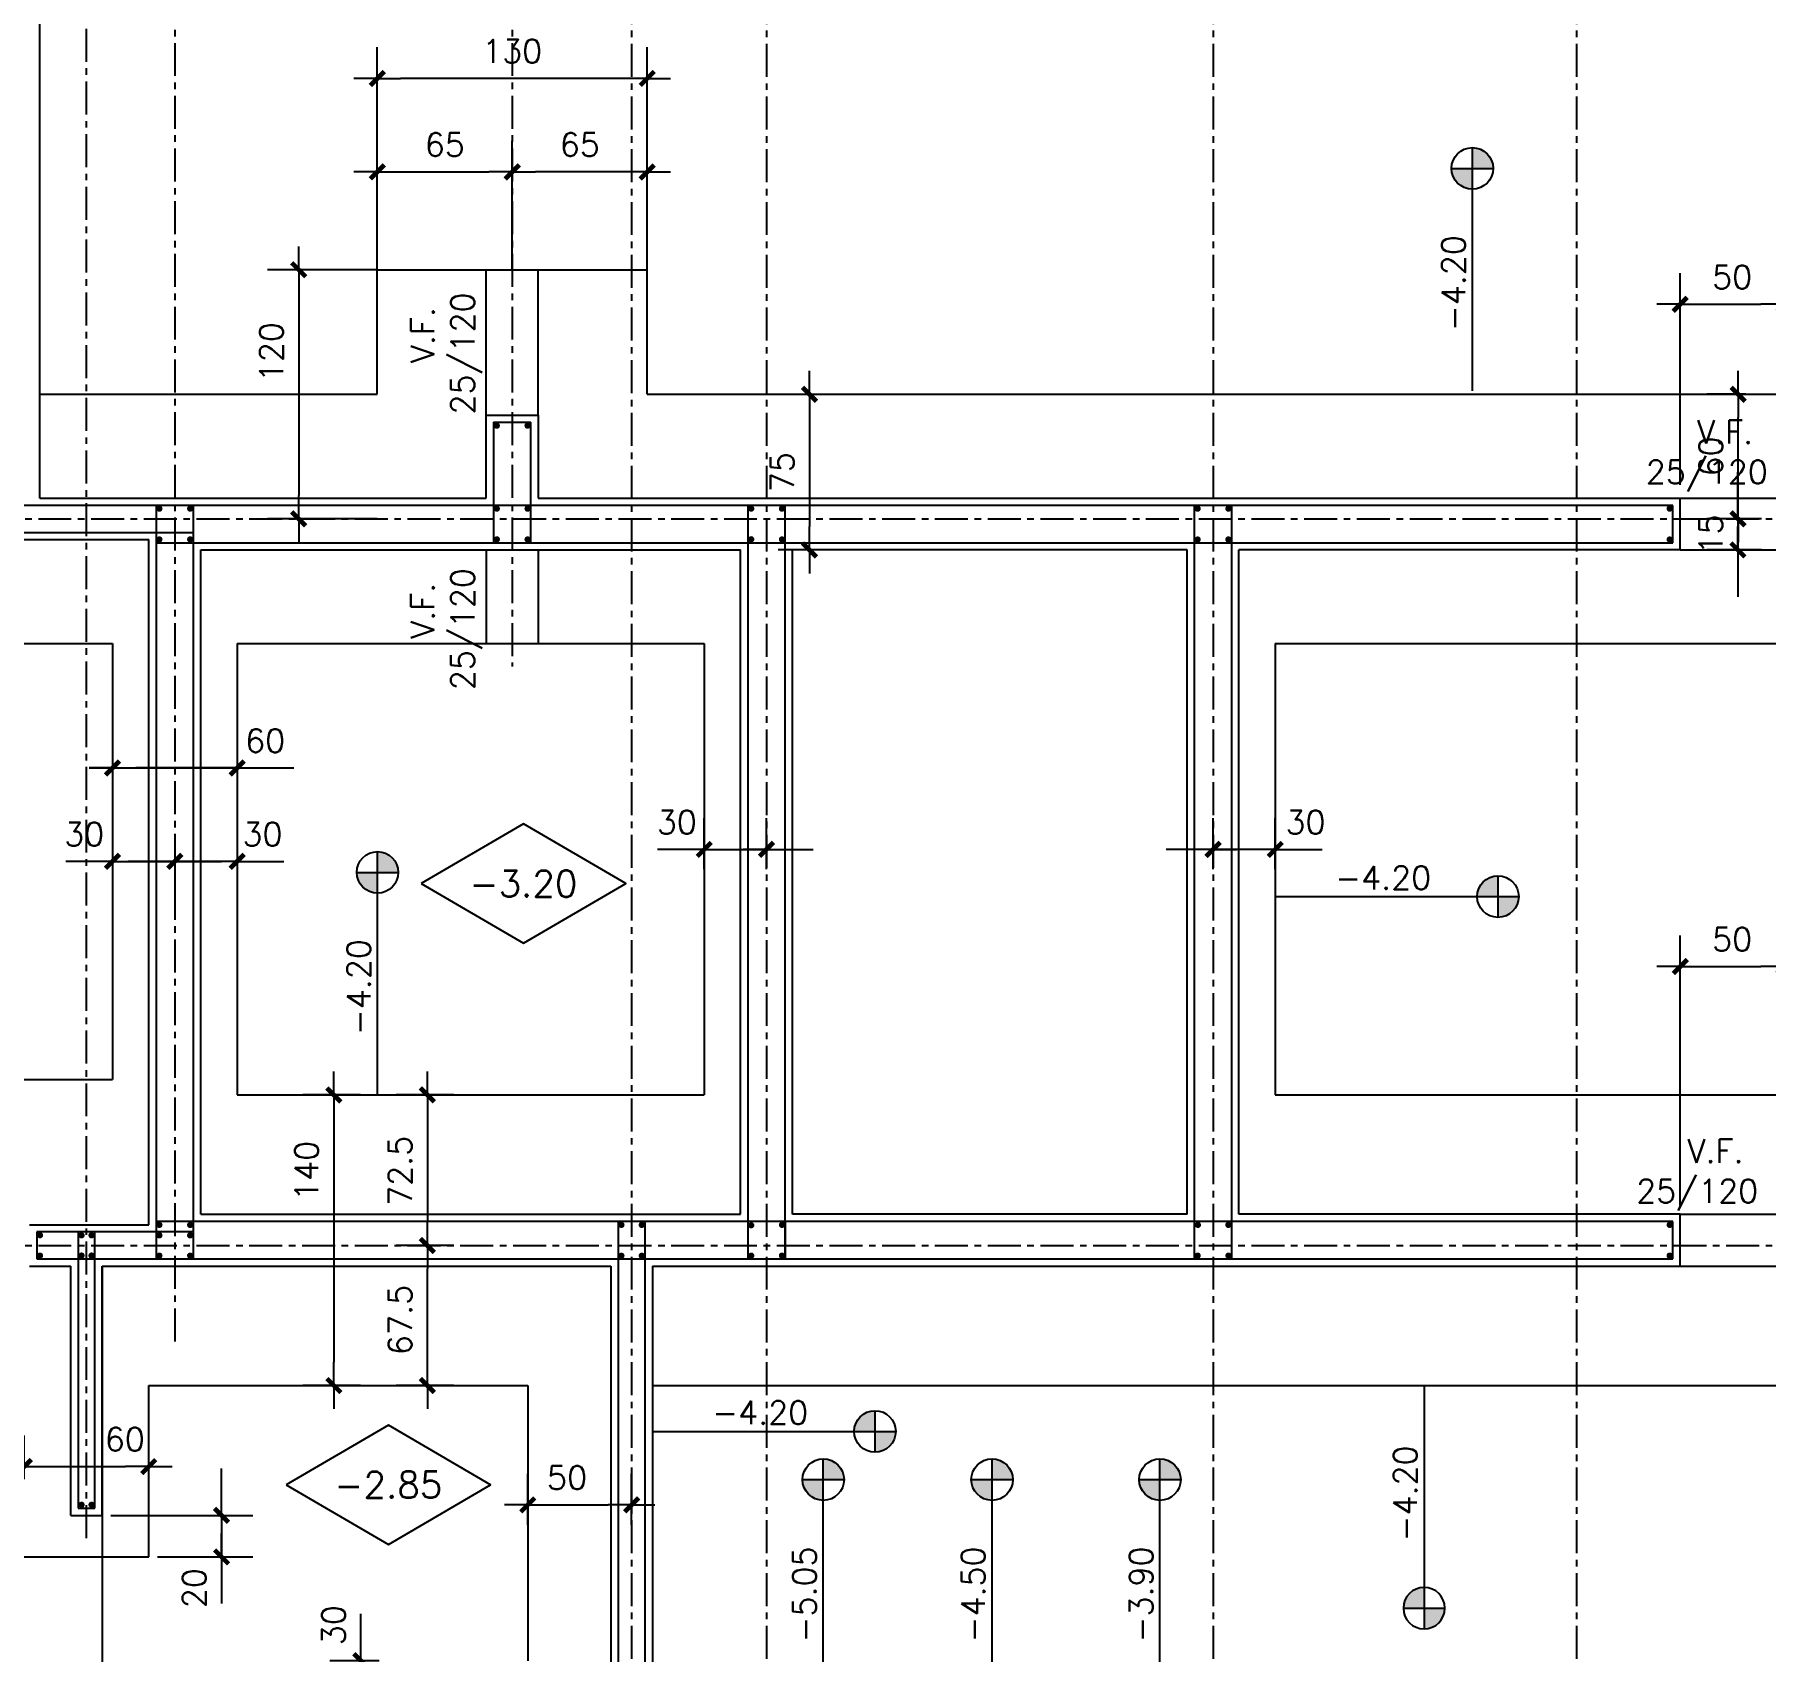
# Model space of a CAD drawing. Header units: millimetres. Extents: x -656655 to -651355, y 91699 to 96737.
# Drawn here: x -654682 to -653849, y 95182 to 95961 of the extents above; entities that cross this region are included whole.
import ezdxf
from ezdxf.enums import TextEntityAlignment as Align

# ---------------------------------------------------------------- set-up
doc = ezdxf.new("R2010")
doc.units = ezdxf.units.MM
doc.header["$LTSCALE"] = 0.5
doc.linetypes.add('CENTER', pattern=[50.8, 31.75, -6.35, 6.35, -6.35])
for name, color, linetype in [('CONTORNO', 3, 'Continuous'), ('COTAS', 2, 'Continuous'), ('EJES', 1, 'CENTER'), ('FUNDACIONES', 6, 'Continuous'), ('MALLA', 1, 'Continuous'), ('MUROS', 5, 'Continuous'), ('NIVELES', 3, 'Continuous'), ('TEXTOS1', 9, 'Continuous'), ('VIGAS', 3, 'Continuous')]:
    doc.layers.add(name, color=color, linetype=linetype)
doc.styles.add('ROMANS', font='romans')
doc.dimstyles.new('ING-50', dxfattribs={"dimscale": 5, "dimtxt": 2.25, "dimasz": 2.25, "dimexe": 3, "dimexo": 0, "dimgap": 1.5, "dimtad": 1, "dimdec": 1, "dimzin": 12, "dimdsep": 46, "dimtxsty": 'ROMANS', "dimblk1": 'TICK1', "dimblk2": 'TICK1', "dimsah": 1, "dimcen": 0.09, "dimclrd": 2, "dimclre": 1, "dimclrt": 3, "dimadec": 1, "dimazin": 3, "dimtfac": 1, "dimtdec": 1, "dimtix": 1, "dimtmove": 2, "dimatfit": 3, "dimfxl": 3, "dimtolj": 1, "dimtzin": 12, "dimarcsym": 0})

# ---------------------------------------------------------------- blocks, each defined once
blk = doc.blocks.new('NIVEL')
at = {"layer": 'NIVELES', "color": 3, "linetype": 'Continuous'}
blk.add_lwpolyline([(-48.79, 12.3), (0.47, -16.43), (49.72, 12.3), (0.47, 41.04)], close=True, dxfattribs=at)
at = {"layer": 'NIVELES', "color": 3, "linetype": 'Continuous', "style": 'ROMANS'}
blk.add_attdef('%%P00.00', text='', height=12.66, dxfattribs=at).set_placement((0.44, 5.97), align=Align.CENTER)
blk = doc.blocks.new('TICK1')
at = {"color": 2}
for points in [[(0, 0), (-1, 0)], [(0, 0), (1, 0)]]:
    blk.add_lwpolyline(points, dxfattribs=at)
at = {"color": 2, "const_width": 0.2}
blk.add_lwpolyline([(-0.3, -0.3), (0.3, 0.3)], dxfattribs=at)
blk = doc.blocks.new('*D230')
at = {"layer": 'COTAS', "color": 1, "lineweight": -2, "ltscale": 0.5}
for p, q in [((-653858.08, 95787.45), (-653876.86, 95787.45)), ((-653858.08, 95727.45), (-653876.86, 95727.45))]:
    blk.add_line(p, q, dxfattribs=at)
at = {"layer": 'COTAS', "color": 2, "lineweight": -2, "ltscale": 0.5}
blk.add_line((-653861.86, 95738.7), (-653861.86, 95776.2), dxfattribs=at)
at = {"layer": 'Defpoints', "color": 0, "ltscale": 0.5}
for p in [(-653861.86, 95787.45), (-653858.08, 95787.45), (-653858.08, 95727.45)]:
    blk.add_point(p, dxfattribs=at)
at = {"layer": 'COTAS', "color": 2, "lineweight": -2, "ltscale": 0.5, "xscale": 11.25, "yscale": 11.25, "zscale": 11.25}
for p, rotation in [((-653861.86, 95787.45), 90), ((-653861.86, 95727.45), 270)]:
    blk.add_blockref('TICK1', p, dxfattribs=dict(at, rotation=rotation))
at = {"layer": 'COTAS', "color": 3, "ltscale": 0.5, "insert": (-653874.98, 95757.45), "char_height": 11.25, "attachment_point": 5, "rotation": 90, "style": 'ROMANS'}
blk.add_mtext('\\A1;60', dxfattribs=at)
blk = doc.blocks.new('*D231')
at = {"layer": 'COTAS', "color": 1, "lineweight": -2, "ltscale": 0.5}
for p, q in [((-654309.06, 95787.45), (-654294.06, 95787.45)), ((-654309.06, 95712.45), (-654324.06, 95712.45))]:
    blk.add_line(p, q, dxfattribs=at)
at = {"layer": 'COTAS', "color": 2, "lineweight": -2, "ltscale": 0.5}
blk.add_line((-654309.06, 95776.2), (-654309.06, 95723.7), dxfattribs=at)
at = {"layer": 'Defpoints', "color": 0, "ltscale": 0.5}
for p in [(-654309.06, 95787.45), (-654309.06, 95712.45), (-654309.06, 95712.45)]:
    blk.add_point(p, dxfattribs=at)
at = {"layer": 'COTAS', "color": 2, "lineweight": -2, "ltscale": 0.5, "xscale": 11.25, "yscale": 11.25, "zscale": 11.25}
for p, rotation in [((-654309.06, 95787.45), 90), ((-654309.06, 95712.45), 270)]:
    blk.add_blockref('TICK1', p, dxfattribs=dict(at, rotation=rotation))
at = {"layer": 'COTAS', "color": 3, "ltscale": 0.5, "insert": (-654322.19, 95749.95), "char_height": 11.25, "attachment_point": 5, "rotation": 90, "style": 'ROMANS'}
blk.add_mtext('\\A1;75', dxfattribs=at)
blk = doc.blocks.new('*D232')
at = {"layer": 'COTAS', "color": 2, "lineweight": -2, "ltscale": 0.5}
for p, q in [((-653861.9, 95738.7), (-653861.9, 95749.95)), ((-653861.9, 95727.45), (-653861.9, 95712.45)), ((-653861.9, 95701.2), (-653861.9, 95689.95))]:
    blk.add_line(p, q, dxfattribs=at)
at = {"layer": 'COTAS', "color": 1, "lineweight": -2, "ltscale": 0.5}
for p, q in [((-653850.56, 95727.45), (-653876.9, 95727.45)), ((-653850.56, 95712.45), (-653876.9, 95712.45))]:
    blk.add_line(p, q, dxfattribs=at)
at = {"layer": 'Defpoints', "color": 0, "ltscale": 0.5}
for p in [(-653850.56, 95727.45), (-653861.9, 95712.45), (-653850.56, 95712.45)]:
    blk.add_point(p, dxfattribs=at)
at = {"layer": 'COTAS', "color": 2, "lineweight": -2, "ltscale": 0.5, "xscale": 11.25, "yscale": 11.25, "zscale": 11.25}
for p, rotation in [((-653861.9, 95727.45), 270), ((-653861.9, 95712.45), 90)]:
    blk.add_blockref('TICK1', p, dxfattribs=dict(at, rotation=rotation))
at = {"layer": 'COTAS', "color": 3, "ltscale": 0.5, "insert": (-653875.02, 95719.95), "char_height": 11.25, "attachment_point": 5, "rotation": 90, "style": 'ROMANS'}
blk.add_mtext('\\A1;15', dxfattribs=at)
blk = doc.blocks.new('*D78')
at = {"layer": 'COTAS', "color": 1, "lineweight": -2, "ltscale": 0.5}
for p, q in [((-653889.71, 95743.83), (-653889.71, 95845.78)), ((-653839.71, 95795.69), (-653839.71, 95845.78))]:
    blk.add_line(p, q, dxfattribs=at)
at = {"layer": 'COTAS', "color": 2, "lineweight": -2, "ltscale": 0.5}
blk.add_line((-653878.46, 95830.78), (-653850.96, 95830.78), dxfattribs=at)
at = {"layer": 'Defpoints', "color": 0, "ltscale": 0.5}
for p in [(-653839.71, 95830.78), (-653839.71, 95795.69), (-653889.71, 95743.83)]:
    blk.add_point(p, dxfattribs=at)
at = {"layer": 'COTAS', "color": 2, "lineweight": -2, "ltscale": 0.5, "xscale": 11.25, "yscale": 11.25, "zscale": 11.25, "rotation": 180}
blk.add_blockref('TICK1', (-653889.71, 95830.78), dxfattribs=at)
at = {"layer": 'COTAS', "color": 2, "lineweight": -2, "ltscale": 0.5, "xscale": 11.25, "yscale": 11.25, "zscale": 11.25}
blk.add_blockref('TICK1', (-653839.71, 95830.78), dxfattribs=at)
at = {"layer": 'COTAS', "color": 3, "ltscale": 0.5, "insert": (-653864.71, 95843.91), "char_height": 11.25, "attachment_point": 5, "style": 'ROMANS'}
blk.add_mtext('\\A1;50', dxfattribs=at)
blk = doc.blocks.new('*D79')
at = {"layer": 'COTAS', "color": 1, "lineweight": -2, "ltscale": 0.5}
for p, q in [((-653889.71, 95396.68), (-653889.71, 95526.82)), ((-653839.71, 95454.18), (-653839.71, 95526.82))]:
    blk.add_line(p, q, dxfattribs=at)
at = {"layer": 'COTAS', "color": 2, "lineweight": -2, "ltscale": 0.5}
blk.add_line((-653878.46, 95511.82), (-653850.96, 95511.82), dxfattribs=at)
at = {"layer": 'Defpoints', "color": 0, "ltscale": 0.5}
for p in [(-653839.71, 95511.82), (-653839.71, 95454.18), (-653889.71, 95396.68)]:
    blk.add_point(p, dxfattribs=at)
at = {"layer": 'COTAS', "color": 2, "lineweight": -2, "ltscale": 0.5, "xscale": 11.25, "yscale": 11.25, "zscale": 11.25, "rotation": 180}
blk.add_blockref('TICK1', (-653889.71, 95511.82), dxfattribs=at)
at = {"layer": 'COTAS', "color": 2, "lineweight": -2, "ltscale": 0.5, "xscale": 11.25, "yscale": 11.25, "zscale": 11.25}
blk.add_blockref('TICK1', (-653839.71, 95511.82), dxfattribs=at)
at = {"layer": 'COTAS', "color": 3, "ltscale": 0.5, "insert": (-653864.71, 95524.95), "char_height": 11.25, "attachment_point": 5, "style": 'ROMANS'}
blk.add_mtext('\\A1;50', dxfattribs=at)
blk = doc.blocks.new('*D109')
at = {"layer": 'COTAS', "color": 1, "lineweight": -2, "ltscale": 0.5}
for p, q in [((-654525.34, 95449.95), (-654553.08, 95449.95)), ((-654525.34, 95309.95), (-654553.08, 95309.95))]:
    blk.add_line(p, q, dxfattribs=at)
at = {"layer": 'COTAS', "color": 2, "lineweight": -2, "ltscale": 0.5}
blk.add_line((-654538.08, 95438.7), (-654538.08, 95321.2), dxfattribs=at)
at = {"layer": 'Defpoints', "color": 0, "ltscale": 0.5}
for p in [(-654525.34, 95449.95), (-654538.08, 95309.95), (-654525.34, 95309.95)]:
    blk.add_point(p, dxfattribs=at)
at = {"layer": 'COTAS', "color": 2, "lineweight": -2, "ltscale": 0.5, "xscale": 11.25, "yscale": 11.25, "zscale": 11.25}
for p, rotation in [((-654538.08, 95449.95), 90), ((-654538.08, 95309.95), 270)]:
    blk.add_blockref('TICK1', p, dxfattribs=dict(at, rotation=rotation))
at = {"layer": 'COTAS', "color": 3, "ltscale": 0.5, "insert": (-654551.21, 95413.35), "char_height": 11.25, "attachment_point": 5, "rotation": 90, "style": 'ROMANS'}
blk.add_mtext('\\A1;140', dxfattribs=at)
blk = doc.blocks.new('*D110')
at = {"layer": 'COTAS', "color": 1, "lineweight": -2, "ltscale": 0.5}
for p, q in [((-654480.34, 95449.95), (-654508.08, 95449.95)), ((-654480.34, 95377.45), (-654508.08, 95377.45))]:
    blk.add_line(p, q, dxfattribs=at)
at = {"layer": 'COTAS', "color": 2, "lineweight": -2, "ltscale": 0.5}
blk.add_line((-654493.08, 95438.7), (-654493.08, 95388.7), dxfattribs=at)
at = {"layer": 'Defpoints', "color": 0, "ltscale": 0.5}
for p in [(-654480.34, 95449.95), (-654493.08, 95377.45), (-654480.34, 95377.45)]:
    blk.add_point(p, dxfattribs=at)
at = {"layer": 'COTAS', "color": 2, "lineweight": -2, "ltscale": 0.5, "xscale": 11.25, "yscale": 11.25, "zscale": 11.25}
for p, rotation in [((-654493.08, 95449.95), 90), ((-654493.08, 95377.45), 270)]:
    blk.add_blockref('TICK1', p, dxfattribs=dict(at, rotation=rotation))
at = {"layer": 'COTAS', "color": 3, "ltscale": 0.5, "insert": (-654506.21, 95413.35), "char_height": 11.25, "attachment_point": 5, "rotation": 90, "style": 'ROMANS'}
blk.add_mtext('\\A1;72.5', dxfattribs=at)
blk = doc.blocks.new('*D111')
at = {"layer": 'COTAS', "color": 1, "lineweight": -2, "ltscale": 0.5}
for p, q in [((-654480.34, 95377.45), (-654508.08, 95377.45)), ((-654480.34, 95309.95), (-654508.08, 95309.95))]:
    blk.add_line(p, q, dxfattribs=at)
at = {"layer": 'COTAS', "color": 2, "lineweight": -2, "ltscale": 0.5}
blk.add_line((-654493.08, 95321.2), (-654493.08, 95366.2), dxfattribs=at)
at = {"layer": 'Defpoints', "color": 0, "ltscale": 0.5}
for p in [(-654493.08, 95377.45), (-654480.34, 95377.45), (-654480.34, 95309.95)]:
    blk.add_point(p, dxfattribs=at)
at = {"layer": 'COTAS', "color": 2, "lineweight": -2, "ltscale": 0.5, "xscale": 11.25, "yscale": 11.25, "zscale": 11.25}
for p, rotation in [((-654493.08, 95377.45), 90), ((-654493.08, 95309.95), 270)]:
    blk.add_blockref('TICK1', p, dxfattribs=dict(at, rotation=rotation))
at = {"layer": 'COTAS', "color": 3, "ltscale": 0.5, "insert": (-654506.21, 95341.55), "char_height": 11.25, "attachment_point": 5, "rotation": 90, "style": 'ROMANS'}
blk.add_mtext('\\A1;67.5', dxfattribs=at)
blk = doc.blocks.new('*D245')
at = {"layer": 'COTAS', "color": 1, "lineweight": -2, "ltscale": 0.5}
for p, q in [((-654517.21, 95847.45), (-654517.21, 95909.58)), ((-654452.21, 95847.45), (-654452.21, 95909.58))]:
    blk.add_line(p, q, dxfattribs=at)
at = {"layer": 'COTAS', "color": 2, "lineweight": -2, "ltscale": 0.5}
blk.add_line((-654505.96, 95894.58), (-654463.46, 95894.58), dxfattribs=at)
at = {"layer": 'Defpoints', "color": 0, "ltscale": 0.5}
for p in [(-654452.21, 95894.58), (-654517.21, 95847.45), (-654452.21, 95847.45)]:
    blk.add_point(p, dxfattribs=at)
at = {"layer": 'COTAS', "color": 2, "lineweight": -2, "ltscale": 0.5, "xscale": 11.25, "yscale": 11.25, "zscale": 11.25, "rotation": 180}
blk.add_blockref('TICK1', (-654517.21, 95894.58), dxfattribs=at)
at = {"layer": 'COTAS', "color": 2, "lineweight": -2, "ltscale": 0.5, "xscale": 11.25, "yscale": 11.25, "zscale": 11.25}
blk.add_blockref('TICK1', (-654452.21, 95894.58), dxfattribs=at)
at = {"layer": 'COTAS', "color": 3, "ltscale": 0.5, "insert": (-654484.71, 95907.71), "char_height": 11.25, "attachment_point": 5, "style": 'ROMANS'}
blk.add_mtext('\\A1;65', dxfattribs=at)
blk = doc.blocks.new('*D121')
at = {"layer": 'COTAS', "color": 1, "lineweight": -2, "ltscale": 0.5}
for p, q in [((-654452.21, 95866.21), (-654452.21, 95909.58)), ((-654387.21, 95847.45), (-654387.21, 95909.58))]:
    blk.add_line(p, q, dxfattribs=at)
at = {"layer": 'COTAS', "color": 2, "lineweight": -2, "ltscale": 0.5}
blk.add_line((-654398.46, 95894.58), (-654440.96, 95894.58), dxfattribs=at)
at = {"layer": 'Defpoints', "color": 0, "ltscale": 0.5}
for p in [(-654452.21, 95894.58), (-654452.21, 95866.21), (-654387.21, 95847.45)]:
    blk.add_point(p, dxfattribs=at)
at = {"layer": 'COTAS', "color": 2, "lineweight": -2, "ltscale": 0.5, "xscale": 11.25, "yscale": 11.25, "zscale": 11.25, "rotation": 180}
blk.add_blockref('TICK1', (-654452.21, 95894.58), dxfattribs=at)
at = {"layer": 'COTAS', "color": 2, "lineweight": -2, "ltscale": 0.5, "xscale": 11.25, "yscale": 11.25, "zscale": 11.25}
blk.add_blockref('TICK1', (-654387.21, 95894.58), dxfattribs=at)
at = {"layer": 'COTAS', "color": 3, "ltscale": 0.5, "insert": (-654419.71, 95907.71), "char_height": 11.25, "attachment_point": 5, "style": 'ROMANS'}
blk.add_mtext('\\A1;65', dxfattribs=at)
blk = doc.blocks.new('*D122')
at = {"layer": 'COTAS', "color": 1, "lineweight": -2, "ltscale": 0.5}
for p, q in [((-654517.21, 95847.45), (-654517.21, 95954.58)), ((-654387.21, 95847.45), (-654387.21, 95954.58))]:
    blk.add_line(p, q, dxfattribs=at)
at = {"layer": 'COTAS', "color": 2, "lineweight": -2, "ltscale": 0.5}
blk.add_line((-654398.46, 95939.58), (-654505.96, 95939.58), dxfattribs=at)
at = {"layer": 'Defpoints', "color": 0, "ltscale": 0.5}
for p in [(-654517.21, 95939.58), (-654517.21, 95847.45), (-654387.21, 95847.45)]:
    blk.add_point(p, dxfattribs=at)
at = {"layer": 'COTAS', "color": 2, "lineweight": -2, "ltscale": 0.5, "xscale": 11.25, "yscale": 11.25, "zscale": 11.25, "rotation": 180}
blk.add_blockref('TICK1', (-654517.21, 95939.58), dxfattribs=at)
at = {"layer": 'COTAS', "color": 2, "lineweight": -2, "ltscale": 0.5, "xscale": 11.25, "yscale": 11.25, "zscale": 11.25}
blk.add_blockref('TICK1', (-654387.21, 95939.58), dxfattribs=at)
at = {"layer": 'COTAS', "color": 3, "ltscale": 0.5, "insert": (-654452.21, 95952.71), "char_height": 11.25, "attachment_point": 5, "style": 'ROMANS'}
blk.add_mtext('\\A1;130', dxfattribs=at)
blk = doc.blocks.new('*D253')
at = {"layer": 'COTAS', "color": 1, "lineweight": -2, "ltscale": 0.5}
for p, q in [((-654359.71, 95558.7), (-654359.71, 95583.25)), ((-654329.71, 95558.7), (-654329.71, 95583.25))]:
    blk.add_line(p, q, dxfattribs=at)
at = {"layer": 'COTAS', "color": 2, "lineweight": -2, "ltscale": 0.5}
for p, q in [((-654370.96, 95568.25), (-654382.21, 95568.25)), ((-654359.71, 95568.25), (-654329.71, 95568.25)), ((-654318.46, 95568.25), (-654307.21, 95568.25))]:
    blk.add_line(p, q, dxfattribs=at)
at = {"layer": 'Defpoints', "color": 0, "ltscale": 0.5}
for p in [(-654329.71, 95568.25), (-654359.71, 95558.7), (-654329.71, 95558.7)]:
    blk.add_point(p, dxfattribs=at)
at = {"layer": 'COTAS', "color": 2, "lineweight": -2, "ltscale": 0.5, "xscale": 11.25, "yscale": 11.25, "zscale": 11.25}
blk.add_blockref('TICK1', (-654359.71, 95568.25), dxfattribs=at)
at = {"layer": 'COTAS', "color": 2, "lineweight": -2, "ltscale": 0.5, "xscale": 11.25, "yscale": 11.25, "zscale": 11.25, "rotation": 180}
blk.add_blockref('TICK1', (-654329.71, 95568.25), dxfattribs=at)
at = {"layer": 'COTAS', "color": 3, "ltscale": 0.5, "insert": (-654372.99, 95581.37), "char_height": 11.25, "attachment_point": 5, "style": 'ROMANS'}
blk.add_mtext('\\A1;30', dxfattribs=at)
blk = doc.blocks.new('*D130')
at = {"layer": 'COTAS', "color": 1, "lineweight": -2, "ltscale": 0.5}
for p, q in [((-654114.71, 95558.7), (-654114.71, 95583.25)), ((-654084.71, 95558.7), (-654084.71, 95583.25))]:
    blk.add_line(p, q, dxfattribs=at)
at = {"layer": 'COTAS', "color": 2, "lineweight": -2, "ltscale": 0.5}
for p, q in [((-654125.96, 95568.25), (-654137.21, 95568.25)), ((-654084.71, 95568.25), (-654114.71, 95568.25)), ((-654073.46, 95568.25), (-654062.21, 95568.25))]:
    blk.add_line(p, q, dxfattribs=at)
at = {"layer": 'Defpoints', "color": 0, "ltscale": 0.5}
for p in [(-654114.71, 95568.25), (-654114.71, 95558.7), (-654084.71, 95558.7)]:
    blk.add_point(p, dxfattribs=at)
at = {"layer": 'COTAS', "color": 2, "lineweight": -2, "ltscale": 0.5, "xscale": 11.25, "yscale": 11.25, "zscale": 11.25}
blk.add_blockref('TICK1', (-654114.71, 95568.25), dxfattribs=at)
at = {"layer": 'COTAS', "color": 2, "lineweight": -2, "ltscale": 0.5, "xscale": 11.25, "yscale": 11.25, "zscale": 11.25, "rotation": 180}
blk.add_blockref('TICK1', (-654084.71, 95568.25), dxfattribs=at)
at = {"layer": 'COTAS', "color": 3, "ltscale": 0.5, "insert": (-654070.22, 95581.37), "char_height": 11.25, "attachment_point": 5, "style": 'ROMANS'}
blk.add_mtext('\\A1;30', dxfattribs=at)
blk = doc.blocks.new('*D254')
at = {"layer": 'COTAS', "color": 2, "lineweight": -2, "ltscale": 0.5}
for p, q in [((-654655.96, 95562.45), (-654667.21, 95562.45)), ((-654644.71, 95562.45), (-654614.71, 95562.45)), ((-654603.46, 95562.45), (-654592.21, 95562.45))]:
    blk.add_line(p, q, dxfattribs=at)
at = {"layer": 'COTAS', "color": 1, "lineweight": -2, "ltscale": 0.5}
for p, q in [((-654644.71, 95562.45), (-654644.71, 95547.45)), ((-654614.71, 95562.45), (-654614.71, 95547.45))]:
    blk.add_line(p, q, dxfattribs=at)
at = {"layer": 'Defpoints', "color": 0, "ltscale": 0.5}
for p in [(-654644.71, 95562.45), (-654614.71, 95562.45), (-654614.71, 95562.45)]:
    blk.add_point(p, dxfattribs=at)
at = {"layer": 'COTAS', "color": 2, "lineweight": -2, "ltscale": 0.5, "xscale": 11.25, "yscale": 11.25, "zscale": 11.25}
blk.add_blockref('TICK1', (-654644.71, 95562.45), dxfattribs=at)
at = {"layer": 'COTAS', "color": 2, "lineweight": -2, "ltscale": 0.5, "xscale": 11.25, "yscale": 11.25, "zscale": 11.25, "rotation": 180}
blk.add_blockref('TICK1', (-654614.71, 95562.45), dxfattribs=at)
at = {"layer": 'COTAS', "color": 3, "ltscale": 0.5, "insert": (-654658.42, 95575.58), "char_height": 11.25, "attachment_point": 5, "style": 'ROMANS'}
blk.add_mtext('\\A1;30', dxfattribs=at)
blk = doc.blocks.new('*D131')
at = {"layer": 'COTAS', "color": 2, "lineweight": -2, "ltscale": 0.5}
for p, q in [((-654625.96, 95562.45), (-654637.21, 95562.45)), ((-654584.71, 95562.45), (-654614.71, 95562.45)), ((-654573.46, 95562.45), (-654562.21, 95562.45))]:
    blk.add_line(p, q, dxfattribs=at)
at = {"layer": 'COTAS', "color": 1, "lineweight": -2, "ltscale": 0.5}
for p, q in [((-654614.71, 95562.45), (-654614.71, 95547.45)), ((-654584.71, 95562.45), (-654584.71, 95547.45))]:
    blk.add_line(p, q, dxfattribs=at)
at = {"layer": 'Defpoints', "color": 0, "ltscale": 0.5}
for p in [(-654614.71, 95562.45), (-654614.71, 95562.45), (-654584.71, 95562.45)]:
    blk.add_point(p, dxfattribs=at)
at = {"layer": 'COTAS', "color": 2, "lineweight": -2, "ltscale": 0.5, "xscale": 11.25, "yscale": 11.25, "zscale": 11.25}
blk.add_blockref('TICK1', (-654614.71, 95562.45), dxfattribs=at)
at = {"layer": 'COTAS', "color": 2, "lineweight": -2, "ltscale": 0.5, "xscale": 11.25, "yscale": 11.25, "zscale": 11.25, "rotation": 180}
blk.add_blockref('TICK1', (-654584.71, 95562.45), dxfattribs=at)
at = {"layer": 'COTAS', "color": 3, "ltscale": 0.5, "insert": (-654572.49, 95575.58), "char_height": 11.25, "attachment_point": 5, "style": 'ROMANS'}
blk.add_mtext('\\A1;30', dxfattribs=at)
blk = doc.blocks.new('*D132')
at = {"layer": 'COTAS', "color": 1, "lineweight": -2, "ltscale": 0.5}
for p, q in [((-654644.71, 95607.45), (-654644.71, 95592.45)), ((-654584.71, 95607.45), (-654584.71, 95592.45))]:
    blk.add_line(p, q, dxfattribs=at)
at = {"layer": 'COTAS', "color": 2, "lineweight": -2, "ltscale": 0.5}
blk.add_line((-654595.96, 95607.45), (-654633.46, 95607.45), dxfattribs=at)
at = {"layer": 'Defpoints', "color": 0, "ltscale": 0.5}
for p in [(-654644.71, 95607.45), (-654644.71, 95607.45), (-654584.71, 95607.45)]:
    blk.add_point(p, dxfattribs=at)
at = {"layer": 'COTAS', "color": 2, "lineweight": -2, "ltscale": 0.5, "xscale": 11.25, "yscale": 11.25, "zscale": 11.25, "rotation": 180}
blk.add_blockref('TICK1', (-654644.71, 95607.45), dxfattribs=at)
at = {"layer": 'COTAS', "color": 2, "lineweight": -2, "ltscale": 0.5, "xscale": 11.25, "yscale": 11.25, "zscale": 11.25}
blk.add_blockref('TICK1', (-654584.71, 95607.45), dxfattribs=at)
at = {"layer": 'COTAS', "color": 3, "ltscale": 0.5, "insert": (-654571.23, 95620.58), "char_height": 11.25, "attachment_point": 5, "style": 'ROMANS'}
blk.add_mtext('\\A1;60', dxfattribs=at)
blk = doc.blocks.new('*D272')
at = {"layer": 'COTAS', "color": 2, "lineweight": -2, "ltscale": 0.5}
for p, q in [((-654525.11, 95188.7), (-654525.11, 95199.95)), ((-654525.11, 95147.45), (-654525.11, 95177.45)), ((-654525.11, 95136.2), (-654525.11, 95124.95))]:
    blk.add_line(p, q, dxfattribs=at)
at = {"layer": 'COTAS', "color": 1, "lineweight": -2, "ltscale": 0.5}
for p, q in [((-654516.35, 95177.45), (-654540.11, 95177.45)), ((-654100.45, 95147.45), (-654540.11, 95147.45))]:
    blk.add_line(p, q, dxfattribs=at)
at = {"layer": 'Defpoints', "color": 0, "ltscale": 0.5}
for p in [(-654525.11, 95177.45), (-654516.35, 95177.45), (-654100.45, 95147.45)]:
    blk.add_point(p, dxfattribs=at)
at = {"layer": 'COTAS', "color": 2, "lineweight": -2, "ltscale": 0.5, "xscale": 11.25, "yscale": 11.25, "zscale": 11.25}
for p, rotation in [((-654525.11, 95177.45), 270), ((-654525.11, 95147.45), 90)]:
    blk.add_blockref('TICK1', p, dxfattribs=dict(at, rotation=rotation))
at = {"layer": 'COTAS', "color": 3, "ltscale": 0.5, "insert": (-654538.23, 95194.6), "char_height": 11.25, "attachment_point": 5, "rotation": 90, "style": 'ROMANS'}
blk.add_mtext('\\A1;30', dxfattribs=at)
blk = doc.blocks.new('*D274')
at = {"layer": 'COTAS', "color": 1, "lineweight": -2, "ltscale": 0.5}
for p, q in [((-654687.21, 95264.81), (-654687.21, 95285.97)), ((-654627.21, 95261.04), (-654627.21, 95285.97))]:
    blk.add_line(p, q, dxfattribs=at)
at = {"layer": 'COTAS', "color": 2, "lineweight": -2, "ltscale": 0.5}
blk.add_line((-654675.96, 95270.97), (-654638.46, 95270.97), dxfattribs=at)
at = {"layer": 'Defpoints', "color": 0, "ltscale": 0.5}
for p in [(-654627.21, 95270.97), (-654687.21, 95264.81), (-654627.21, 95261.04)]:
    blk.add_point(p, dxfattribs=at)
at = {"layer": 'COTAS', "color": 2, "lineweight": -2, "ltscale": 0.5, "xscale": 11.25, "yscale": 11.25, "zscale": 11.25, "rotation": 180}
blk.add_blockref('TICK1', (-654687.21, 95270.97), dxfattribs=at)
at = {"layer": 'COTAS', "color": 2, "lineweight": -2, "ltscale": 0.5, "xscale": 11.25, "yscale": 11.25, "zscale": 11.25}
blk.add_blockref('TICK1', (-654627.21, 95270.97), dxfattribs=at)
at = {"layer": 'COTAS', "color": 3, "ltscale": 0.5, "insert": (-654638.82, 95284.1), "char_height": 11.25, "attachment_point": 5, "style": 'ROMANS'}
blk.add_mtext('\\A1;60', dxfattribs=at)
blk = doc.blocks.new('*D275')
at = {"layer": 'COTAS', "color": 2, "lineweight": -2, "ltscale": 0.5}
for p, q in [((-654592.19, 95258.7), (-654592.19, 95269.95)), ((-654592.19, 95247.45), (-654592.19, 95227.45)), ((-654592.19, 95216.2), (-654592.19, 95204.95))]:
    blk.add_line(p, q, dxfattribs=at)
at = {"layer": 'COTAS', "color": 1, "lineweight": -2, "ltscale": 0.5}
for p, q in [((-654645.54, 95247.45), (-654577.19, 95247.45)), ((-654623.04, 95227.45), (-654577.19, 95227.45))]:
    blk.add_line(p, q, dxfattribs=at)
at = {"layer": 'Defpoints', "color": 0, "ltscale": 0.5}
for p in [(-654645.54, 95247.45), (-654623.04, 95227.45), (-654592.19, 95227.45)]:
    blk.add_point(p, dxfattribs=at)
at = {"layer": 'COTAS', "color": 2, "lineweight": -2, "ltscale": 0.5, "xscale": 11.25, "yscale": 11.25, "zscale": 11.25}
for p, rotation in [((-654592.19, 95247.45), 270), ((-654592.19, 95227.45), 90)]:
    blk.add_blockref('TICK1', p, dxfattribs=dict(at, rotation=rotation))
at = {"layer": 'COTAS', "color": 3, "ltscale": 0.5, "insert": (-654605.31, 95212.44), "char_height": 11.25, "attachment_point": 5, "rotation": 90, "style": 'ROMANS'}
blk.add_mtext('\\A1;20', dxfattribs=at)
blk = doc.blocks.new('*D281')
at = {"layer": 'COTAS', "color": 1, "lineweight": -2, "ltscale": 0.5}
for p, q in [((-654517.21, 95847.45), (-654570.04, 95847.45)), ((-654517.21, 95727.45), (-654570.04, 95727.45))]:
    blk.add_line(p, q, dxfattribs=at)
at = {"layer": 'COTAS', "color": 2, "lineweight": -2, "ltscale": 0.5}
blk.add_line((-654555.04, 95836.2), (-654555.04, 95738.7), dxfattribs=at)
at = {"layer": 'Defpoints', "color": 0, "ltscale": 0.5}
for p in [(-654517.21, 95847.45), (-654555.04, 95727.45), (-654517.21, 95727.45)]:
    blk.add_point(p, dxfattribs=at)
at = {"layer": 'COTAS', "color": 2, "lineweight": -2, "ltscale": 0.5, "xscale": 11.25, "yscale": 11.25, "zscale": 11.25}
for p, rotation in [((-654555.04, 95847.45), 90), ((-654555.04, 95727.45), 270)]:
    blk.add_blockref('TICK1', p, dxfattribs=dict(at, rotation=rotation))
at = {"layer": 'COTAS', "color": 3, "ltscale": 0.5, "insert": (-654568.17, 95807.79), "char_height": 11.25, "attachment_point": 5, "rotation": 90, "style": 'ROMANS'}
blk.add_mtext('\\A1;120', dxfattribs=at)
blk = doc.blocks.new('*D285')
at = {"layer": 'COTAS', "color": 1, "lineweight": -2, "ltscale": 0.5}
for p, q in [((-654444.71, 95242.94), (-654444.71, 95267.49)), ((-654394.71, 95242.94), (-654394.71, 95267.49))]:
    blk.add_line(p, q, dxfattribs=at)
at = {"layer": 'COTAS', "color": 2, "lineweight": -2, "ltscale": 0.5}
blk.add_line((-654433.46, 95252.49), (-654405.96, 95252.49), dxfattribs=at)
at = {"layer": 'Defpoints', "color": 0, "ltscale": 0.5}
for p in [(-654394.71, 95252.49), (-654444.71, 95242.94), (-654394.71, 95242.94)]:
    blk.add_point(p, dxfattribs=at)
at = {"layer": 'COTAS', "color": 2, "lineweight": -2, "ltscale": 0.5, "xscale": 11.25, "yscale": 11.25, "zscale": 11.25, "rotation": 180}
blk.add_blockref('TICK1', (-654444.71, 95252.49), dxfattribs=at)
at = {"layer": 'COTAS', "color": 2, "lineweight": -2, "ltscale": 0.5, "xscale": 11.25, "yscale": 11.25, "zscale": 11.25}
blk.add_blockref('TICK1', (-654394.71, 95252.49), dxfattribs=at)
at = {"layer": 'COTAS', "color": 3, "ltscale": 0.5, "insert": (-654425.82, 95265.61), "char_height": 11.25, "attachment_point": 5, "style": 'ROMANS'}
blk.add_mtext('\\A1;50', dxfattribs=at)
blk = doc.blocks.new('nivel-f')
at = {"linetype": 'Continuous'}
h = blk.add_hatch(color=1, dxfattribs=at)
h.paths.add_polyline_path([(90.5, 0), (90.5, 10, 0.414214), (80.5, 0)])
h.paths.add_polyline_path([(90.5, -10, 0.414214), (100.5, 0), (90.5, 0)])
at = {"color": 3}
for p, q in [((90.5, 10), (90.5, -10)), ((-16.7, 0), (100.5, 0))]:
    blk.add_line(p, q, dxfattribs=at)
blk.add_circle((90.5, 0), 10, dxfattribs=at)
at = {"color": 3, "style": 'ROMANS'}
blk.add_attdef('NIVEL', text='', height=11.25, dxfattribs=at).set_placement((35.21, 3.44), align=Align.CENTER)

msp = doc.modelspace()

# ---------------------------------------------------------------- linework, layer by layer
at = {"ltscale": 0.5}
for p, q in [((-654664.7146763, 95247.45229133), (-654664.71467752, 95367.45229251)), ((-654649.7146763, 95247.45229148), (-654649.71467752, 95367.4522927))]:
    msp.add_line(p, q, dxfattribs=at)
at = {"layer": 'CONTORNO', "ltscale": 0.5}
msp.add_line((-654649.7146763, 95247.45229148), (-654649.71467634, 95157.45227223), dxfattribs=at)
at = {"layer": 'COTAS', "ltscale": 0.5}
msp.add_line((-654655.96467456, 95607.45139787), (-654557.31889961, 95607.45139787), dxfattribs=at)
at = {"layer": 'EJES'}
for p, q in [((-654394.71467612, 96667.45227213), (-654394.71467612, 93007.45227206)), ((-654329.71474353, 96667.45227213), (-654329.71474353, 93007.45227206)), ((-654114.71467612, 96667.45227213), (-654114.71467612, 93007.45226477)), ((-653939.7146825, 96667.45227213), (-653939.7146825, 93007.45227243)), ((-654657.21467614, 95236.45793503), (-654657.21467614, 96642.45227213)), ((-654614.71467456, 96642.45227213), (-654614.71467456, 95330.6963234)), ((-654452.21467612, 96642.45227213), (-654452.21467612, 95656.38898087)), ((-656585.41238582, 95727.45227212), (-653147.2146825, 95727.45227212)), ((-656585.41238582, 95377.45224721), (-653147.2146825, 95377.45224721))]:
    msp.add_line(p, q, dxfattribs=at)
at = {"layer": 'FUNDACIONES', "ltscale": 0.15}
for p, q in [((-654517.21467701, 95847.45227205), (-654387.21467701, 95847.45227208)), ((-654517.21467701, 95787.45227212), (-654517.21467701, 95847.45227205)), ((-654387.21467701, 95787.45227212), (-654387.21467701, 95847.45227208)), ((-654679.71467631, 95787.45227212), (-654517.21467701, 95787.45227212)), ((-654387.21467701, 95787.45227212), (-653839.71468293, 95787.45227212)), ((-654814.71467795, 95667.45227212), (-654644.71467456, 95667.45227212)), ((-654644.71467456, 95667.45227212), (-654644.71467456, 95457.45224721)), ((-654584.71467456, 95667.45227212), (-654359.71474353, 95667.45227212)), ((-654584.71467456, 95667.45227212), (-654584.71467456, 95449.95222253)), ((-654359.71474353, 95667.45227212), (-654359.71474353, 95449.95222253)), ((-654084.71467612, 95667.45227212), (-653839.71468293, 95667.45227212)), ((-654084.71467612, 95667.45227212), (-654084.71467612, 95449.95222253)), ((-654814.71467795, 95457.45224721), (-654644.71467456, 95457.45224721)), ((-654584.71467456, 95449.95222253), (-654359.71474353, 95449.95222253)), ((-654084.71467612, 95449.95222253), (-653839.71468293, 95449.95222253)), ((-654627.21467614, 95227.45229171), (-654627.21467611, 95309.95222253)), ((-654627.21467611, 95309.95222253), (-654444.71467612, 95309.95222253)), ((-654444.71467612, 95309.95222253), (-654444.71467612, 95177.45226342)), ((-654384.71467612, 95309.95222253), (-653839.71468294, 95309.95222253)), ((-654687.21467614, 95227.4522911), (-654627.21467614, 95227.45229171))]:
    msp.add_line(p, q, dxfattribs=at)
at = {"layer": 'MALLA', "ltscale": 0.5}
for p, q in [((-654461.21467744, 95773.95227207), (-654461.21467744, 95715.95226462)), ((-654461.21467744, 95773.95227207), (-654443.21467744, 95773.95227207)), ((-654443.21467744, 95715.95226462), (-654443.21467744, 95773.95227207)), ((-653893.21468314, 95733.9522721), (-655516.21467612, 95733.9522721)), ((-654605.71467412, 95733.9522721), (-654623.71467456, 95733.9522721)), ((-654623.71467456, 95733.9522721), (-654623.71467456, 95370.95227346)), ((-654605.71467412, 95370.95227346), (-654605.71467412, 95733.9522721)), ((-654338.71471084, 95733.9522721), (-654338.71471084, 95370.9522732)), ((-654320.71473411, 95715.95226462), (-654320.71473411, 95733.9522721)), ((-654320.71473411, 95370.9522732), (-654320.71473411, 95733.9522721)), ((-654123.71467799, 95733.95230641), (-654123.71467799, 95370.95225498)), ((-654105.71467817, 95733.95230641), (-654123.71467799, 95733.95230641)), ((-654105.71467817, 95370.95225498), (-654105.71467817, 95733.95230641)), ((-654105.71466563, 95715.95227762), (-654105.71466563, 95733.95230586)), ((-653893.21468314, 95715.95226462), (-653893.21468314, 95733.9522721)), ((-655516.21467612, 95720.95226462), (-654605.71467412, 95720.95226462)), ((-654623.71467456, 95715.95226462), (-653893.21468314, 95715.95226462)), ((-653893.21468261, 95388.95227371), (-654623.71467456, 95388.95227371)), ((-654388.21467612, 95388.95227323), (-654401.21467612, 95388.95227323)), ((-654401.21467612, 95388.95227323), (-654401.21467612, 94870.95226)), ((-654388.21467612, 94870.95226), (-654388.21467612, 95388.95227323)), ((-654320.71474559, 95370.9522732), (-654320.71474559, 95388.95227371)), ((-654320.71473411, 95388.95222905), (-654320.71473411, 95370.95222157)), ((-654105.71467817, 95370.95225498), (-654105.71467817, 95388.95224697)), ((-653893.21468261, 95370.9522732), (-653893.21468261, 95388.95227371)), ((-653893.21468261, 95370.95223549), (-653893.21468261, 95388.95227322)), ((-654605.71467412, 95383.95227371), (-654681.21467723, 95383.95227371)), ((-654681.21467723, 95383.95226531), (-654681.21467723, 95370.9522648)), ((-654653.21467614, 95383.95227371), (-654661.21467752, 95383.95227371)), ((-654661.21467752, 95383.95227371), (-654661.21467752, 95250.95226442)), ((-654653.21467614, 95250.95226442), (-654653.21467614, 95383.95227371)), ((-654681.21467723, 95370.9522732), (-653893.21468261, 95370.9522732)), ((-654623.71467456, 95370.95227346), (-654605.71467412, 95370.95227346)), ((-654338.71471084, 95370.9522732), (-654320.71473411, 95370.9522732)), ((-654123.71467799, 95370.95225498), (-654105.71467817, 95370.95225498)), ((-654661.21467752, 95250.95226442), (-654653.21467614, 95250.95226442))]:
    msp.add_line(p, q, dxfattribs=at)
at = {"layer": 'MALLA', "ltscale": 0.5, "const_width": 1.5}
for points in [[(-654460.37368718, 95772.317906, 1), (-654458.87368718, 95772.317906, 1)], [(-654445.55566684, 95772.36128181, 1), (-654444.05566684, 95772.36128181, 1)], [(-654622.8736843, 95732.36128184, 1), (-654621.3736843, 95732.36128184, 1)], [(-654608.05566438, 95732.36128184, 1), (-654606.55566438, 95732.36128184, 1)], [(-654460.37368718, 95732.34597777, 1), (-654458.87368718, 95732.34597777, 1)], [(-654445.5556677, 95732.34597777, 1), (-654444.0556677, 95732.34597777, 1)], [(-654337.87372058, 95732.36128184, 1), (-654336.37372058, 95732.36128184, 1)], [(-654323.05572436, 95732.36128184, 1), (-654321.55572436, 95732.36128184, 1)], [(-654323.05572436, 95732.36128184, 1), (-654321.55572436, 95732.36128184, 1)], [(-654122.87368773, 95732.36131616, 1), (-654121.37368773, 95732.36131616, 1)], [(-654108.05566843, 95732.36131616, 1), (-654106.55566843, 95732.36131616, 1)], [(-654108.05565589, 95732.3613156, 1), (-654106.55565589, 95732.3613156, 1)], [(-653895.5556734, 95732.37022543, 1), (-653894.0556734, 95732.37022543, 1)], [(-654622.8736843, 95717.5453963, 1), (-654621.3736843, 95717.5453963, 1)], [(-654608.05566438, 95717.5453963, 1), (-654606.55566438, 95717.5453963, 1)], [(-654460.37368718, 95717.54325487, 1), (-654458.87368718, 95717.54325487, 1)], [(-654445.5556677, 95717.54325487, 1), (-654444.0556677, 95717.54325487, 1)], [(-654337.87372058, 95717.61139566, 1), (-654336.37372058, 95717.61139566, 1)], [(-654323.05572436, 95717.54325487, 1), (-654321.55572436, 95717.54325487, 1)], [(-654122.87368773, 95717.4867869, 1), (-654121.37368773, 95717.4867869, 1)], [(-654108.05565589, 95717.54326787, 1), (-654106.55565589, 95717.54326787, 1)], [(-653895.5556734, 95717.47842381, 1), (-653894.0556734, 95717.47842381, 1)], [(-654622.8736843, 95387.34520352, 1), (-654621.3736843, 95387.34520352, 1)], [(-654608.05566438, 95387.34520352, 1), (-654606.55566438, 95387.34520352, 1)], [(-654400.37368586, 95387.36128297, 1), (-654398.87368586, 95387.36128297, 1)], [(-654390.55566638, 95387.36128297, 1), (-654389.05566638, 95387.36128297, 1)], [(-654337.87372058, 95387.16452315, -1), (-654336.37372058, 95387.16452315, -1)], [(-654323.05573584, 95387.36128345, 1), (-654321.55573584, 95387.36128345, 1)], [(-654323.05572436, 95387.36123879, -1), (-654321.55572436, 95387.36123879, -1)], [(-654122.75813044, 95387.36125671, 1), (-654121.25813044, 95387.36125671, 1)], [(-654108.05566843, 95387.36125671, 1), (-654106.55566843, 95387.36125671, 1)], [(-653895.55567287, 95387.36128297, 1), (-653894.05567287, 95387.36128297, 1)], [(-654680.37368697, 95382.36127505, 1), (-654678.87368697, 95382.36127505, 1)], [(-654680.37368697, 95382.36127505, 1), (-654678.87368697, 95382.36127505, 1)], [(-654660.37368726, 95382.36128345, 1), (-654658.87368726, 95382.36128345, 1)], [(-654655.5556664, 95382.36128345, 1), (-654654.0556664, 95382.36128345, 1)], [(-654622.8736843, 95382.30523729, 1), (-654621.3736843, 95382.30523729, 1)], [(-654608.05566438, 95382.30523729, 1), (-654606.55566438, 95382.30523729, 1)], [(-654680.37368697, 95372.54325506, 1), (-654678.87368697, 95372.54325506, 1)], [(-654660.37368726, 95372.58553249, 1), (-654658.87368726, 95372.58553249, 1)], [(-654655.5556664, 95372.58553249, 1), (-654654.0556664, 95372.58553249, 1)], [(-654622.8736843, 95372.54326372, 1), (-654621.3736843, 95372.54326372, 1)], [(-654608.05566438, 95372.54326372, 1), (-654606.55566438, 95372.54326372, 1)], [(-654400.37368586, 95372.48546061, 1), (-654398.87368586, 95372.48546061, 1)], [(-654390.55566638, 95372.48546061, 1), (-654389.05566638, 95372.48546061, 1)], [(-654337.87372058, 95372.54326346, 1), (-654336.37372058, 95372.54326346, 1)], [(-654337.87372058, 95372.54321182, -1), (-654336.37372058, 95372.54321182, -1)], [(-654323.05573584, 95372.54326346, 1), (-654321.55573584, 95372.54326346, 1)], [(-654323.05572436, 95372.54326346, 1), (-654321.55572436, 95372.54326346, 1)], [(-654323.05572436, 95372.54321182, -1), (-654321.55572436, 95372.54321182, -1)], [(-654323.05572436, 95372.54321182, -1), (-654321.55572436, 95372.54321182, -1)], [(-654122.87368773, 95372.54324524, 1), (-654121.37368773, 95372.54324524, 1)], [(-654108.05566843, 95372.54324524, 1), (-654106.55566843, 95372.54324524, 1)], [(-654108.05566843, 95372.54324524, 1), (-654106.55566843, 95372.54324524, 1)], [(-653895.55567287, 95372.54322575, 1), (-653894.05567287, 95372.54322575, 1)], [(-653895.55567287, 95372.54322575, 1), (-653894.05567287, 95372.54322575, 1)], [(-654660.37368726, 95252.54325467, 1), (-654658.87368726, 95252.54325467, 1)], [(-654655.5556664, 95252.54325467, 1), (-654654.0556664, 95252.54325467, 1)]]:
    msp.add_lwpolyline(points, format="xyb", close=True, dxfattribs=at)
at = {"layer": 'MUROS', "ltscale": 0.5}
for p, q in [((-654679.71467633, 95737.4522721), (-654679.71467617, 96237.44998554)), ((-653889.71468266, 95367.45219816), (-653889.71468266, 95392.45224689)), ((-654664.7146763, 95247.45229133), (-654664.71467736, 95367.45226545)), ((-654649.71467736, 95367.45226564), (-654649.7146763, 95247.45229148)), ((-654384.71467612, 95367.4522732), (-653889.71468266, 95367.45219816))]:
    msp.add_line(p, q, dxfattribs=at)
at = {"layer": 'MUROS'}
for p, q in [((-654464.71467744, 95777.45227206), (-654439.71467659, 95777.45227207)), ((-654464.71467744, 95737.4522721), (-654464.71467744, 95777.45227206)), ((-654439.71467659, 95777.45227207), (-654439.71467739, 95737.4522721)), ((-654679.71467633, 95737.4522721), (-654464.71467744, 95737.4522721)), ((-654439.71467739, 95737.4522721), (-653889.71468293, 95737.4522721)), ((-653889.71468293, 95712.45228373), (-653889.71468293, 95737.4522721)), ((-654837.21468111, 95717.45227164), (-654627.21467412, 95717.45227136)), ((-654627.21467456, 95387.45227351), (-654627.21467412, 95717.45227136)), ((-654602.21467455, 95392.45227349), (-654602.21467413, 95712.4522721)), ((-654602.21467413, 95712.4522721), (-654342.21474353, 95712.4522721)), ((-654342.2147127, 95392.45227317), (-654342.21474353, 95712.4522721)), ((-654127.21467612, 95712.45228372), (-654317.21473473, 95712.45228369)), ((-654317.21473473, 95392.45220998), (-654317.21473473, 95712.45228369)), ((-654127.21464529, 95392.45220995), (-654127.21467612, 95712.45228372)), ((-654102.2146775, 95392.45220994), (-654102.21466631, 95712.45228372)), ((-653889.71468293, 95712.45228373), (-654102.21466631, 95712.45228372)), ((-654684.71467723, 95387.45227358), (-654627.21467456, 95387.45227351)), ((-654602.21467455, 95392.45227349), (-654342.2147127, 95392.45227317)), ((-654127.21464529, 95392.45220995), (-654317.21473473, 95392.45220998)), ((-653889.71468266, 95392.45220993), (-654102.2146775, 95392.45220994)), ((-654684.714677, 95367.45227353), (-654664.71467736, 95367.45227351)), ((-654649.71467736, 95367.45227349), (-654404.71467612, 95367.45227322)), ((-654664.7146763, 95247.45229133), (-654649.7146763, 95247.45229148))]:
    msp.add_line(p, q, dxfattribs=at)
at = {"layer": 'MUROS', "ltscale": 0.15}
for p, q in [((-654404.71467612, 95367.45227322), (-654404.71467612, 95157.45227212)), ((-654384.71467612, 95367.4522732), (-654384.71467612, 95157.45227213))]:
    msp.add_line(p, q, dxfattribs=at)
at = {"layer": 'VIGAS', "ltscale": 0.5}
for p, q in [((-654464.71467744, 95777.45227206), (-654464.71467744, 95847.45227206)), ((-654439.71467744, 95777.45227207), (-654439.71467744, 95847.45227207)), ((-653889.71468294, 95737.4522721), (-653839.71468321, 95737.4522721)), ((-654464.71467822, 95712.4522721), (-654464.71467822, 95667.45227212)), ((-654439.71467822, 95712.45227211), (-654439.71467822, 95667.45227212)), ((-653889.71468293, 95712.45228373), (-653839.71468319, 95712.45228373)), ((-653889.71468266, 95392.45224689), (-653839.71468293, 95392.45224689)), ((-653889.71468195, 95367.45225498), (-653839.71468222, 95367.45225498))]:
    msp.add_line(p, q, dxfattribs=at)

# ---------------------------------------------------------------- block references
at = {"ltscale": 0.5, "rotation": 90}
for p, values in [((-653989.82970331, 95805.74225169), {'NIVEL': '-4.20'}), ((-654517.07830914, 95466.65601532), {'NIVEL': '-4.20'}), ((-654302.40706375, 95174.15606492), {'NIVEL': '-5.05'}), ((-654221.12666452, 95174.15606492), {'NIVEL': '-4.50'}), ((-654140.26440355, 95174.15606492), {'NIVEL': '-3.90'})]:
    msp.add_blockref('nivel-f', p, dxfattribs=at).add_auto_attribs(values)
at = {"ltscale": 0.5}
for p in [(-654068.01088333, 95545.5002268), (-654368.01088333, 95287.86245117)]:
    msp.add_blockref('nivel-f', p, dxfattribs=at).add_auto_attribs({'NIVEL': '-4.20'})
ref = msp.add_blockref('nivel-f', (-654013.05790571, 95293.24842973), dxfattribs=dict(at, xscale=-1, rotation=90))
ref.add_attrib('NIVEL', '-4.20', dxfattribs={"color": 3, "height": 11.25, "rotation": 90, "style": 'ROMANS'}).set_placement((-654016.49982813, 95258.03421511), align=Align.CENTER)
at = {"layer": 'VIGAS', "ltscale": 0.5}
for p, values in [((-654447.28628773, 95539.44219724), {'%%P00.00': '-3.20'}), ((-654512.33253505, 95249.86531328), {'%%P00.00': '-2.85'})]:
    msp.add_blockref('NIVEL', p, dxfattribs=at).add_auto_attribs(values)

# ---------------------------------------------------------------- texts
at = {"layer": 'TEXTOS1', "style": 'ROMANS'}
for s, p in [('25/120', (-654470.44157189, 95777.7059521)), ('V.F.', (-654489.73113533, 95802.4330095)), ('25/120', (-654470.44157189, 95644.92758109)), ('V.F.', (-654489.73113533, 95669.65463848))]:
    msp.add_text(s, height=11.25, rotation=90, dxfattribs=at).set_placement(p)
for s, p in [('V.F.', (-653881.60981704, 95763.6964438)), ('25/120', (-653906.33687443, 95744.40688036)), ('V.F.', (-653886.2078813, 95417.32324241)), ('25/120', (-653910.93493869, 95398.03367897))]:
    msp.add_text(s, height=11.25, dxfattribs=at).set_placement(p)

# ---------------------------------------------------------------- dimensions: what is measured, and where the dimension line sits
at = {"layer": 'COTAS', "ltscale": 0.5}
for base, p1, p2, angle, picture, middle in [((-654517.21467701, 95939.5805842), (-654387.21467701, 95847.45227208), (-654517.21467701, 95847.45227205), 180, '*D122', (-654452.21467701, 95952.7055842)), ((-654452.21467612, 95894.5805842), (-654387.21467701, 95847.45227205), (-654452.21467612, 95866.21203514), 180, '*D121', (-654419.71467657, 95907.7055842)), ((-654309.06414422, 95712.45228369), (-654309.06414424, 95787.45227212), (-654309.06414422, 95712.45228369), 90, '*D231', (-654322.18914422, 95749.95227791)), ((-653861.85734908, 95787.45227212), (-653858.07757105, 95727.45227212), (-653858.07757105, 95787.45227212), 90, '*D230', (-653874.98234908, 95757.45227212)), ((-653861.89965534, 95712.4522837), (-653850.56032125, 95727.45227212), (-653850.56032124, 95712.4522837), 90, '*D232', (-653875.02465534, 95719.95227791))]:
    dim = msp.add_linear_dim(base=base, p1=p1, p2=p2, angle=angle, dimstyle='ING-50', dxfattribs=at)
    dim.commit()
    dim.dimension.update_dxf_attribs({"geometry": picture, "text_midpoint": middle})
for base, p1, p2, picture, middle in [((-654452.21467612, 95894.5805842), (-654517.21467701, 95847.45227205), (-654452.21467612, 95847.45227207), '*D245', (-654484.71467657, 95907.7055842)), ((-653839.71468321, 95830.78306313), (-653889.71468293, 95743.83329941), (-653839.71468321, 95795.68745573), '*D78', (-653864.71468307, 95843.90806313)), ((-653839.71468293, 95511.82069548), (-653889.71468266, 95396.67824431), (-653839.71468293, 95454.17821994), '*D79', (-653864.7146828, 95524.94569548))]:
    dim = msp.add_linear_dim(base=base, p1=p1, p2=p2, dimstyle='ING-50', dxfattribs=at)
    dim.commit()
    dim.dimension.update_dxf_attribs({"geometry": picture, "text_midpoint": middle})
for base, p1, p2, angle, picture, middle in [((-654555.0422271, 95727.45227212), (-654517.21467701, 95847.45227205), (-654517.21467701, 95727.45227212), 90, '*D281', (-654568.1672271, 95807.78775972)), ((-654644.71467456, 95607.45139787), (-654584.71467456, 95607.45225967), (-654644.71467456, 95607.45225967), 180, '*D132', (-654571.22660078, 95620.57639787)), ((-654114.71466731, 95568.24515831), (-654084.71466731, 95558.70224733), (-654114.71466731, 95558.70224733), 180, '*D130', (-654070.21674975, 95581.37015831)), ((-654614.71467456, 95562.45139787), (-654584.71467456, 95562.45225967), (-654614.71467456, 95562.45225967), 180, '*D131', (-654572.4910717, 95575.57639787)), ((-654538.08055996, 95309.95222253), (-654525.34196403, 95449.95222253), (-654525.34196404, 95309.95222253), 90, '*D109', (-654551.20555996, 95413.35487675)), ((-654493.08055996, 95377.45224721), (-654480.34196403, 95449.95222253), (-654480.34196404, 95377.45224721), 90, '*D110', (-654506.20555996, 95413.35487675)), ((-654493.08055996, 95377.45224721), (-654480.34196403, 95309.95222253), (-654480.34196404, 95377.45224721), 270, '*D111', (-654506.20555996, 95341.54961767)), ((-654592.18617787, 95227.45229171), (-654645.53657966, 95247.45229148), (-654623.03657949, 95227.45229171), 90, '*D275', (-654605.31117787, 95212.43607111)), ((-654525.10610324, 95177.45226342), (-654100.44940992, 95147.45226342), (-654516.349962, 95177.45226342), 90, '*D272', (-654538.23110324, 95194.60212732))]:
    dim = msp.add_linear_dim(base=base, p1=p1, p2=p2, angle=angle, dimstyle='ING-50', dxfattribs=at)
    dim.commit()
    dim.dimension.update_dxf_attribs({"geometry": picture, "text_midpoint": middle, "dimtype": 160})
for base, p1, p2, picture, middle in [((-654329.71474353, 95568.24515831), (-654359.71474353, 95558.70224733), (-654329.71474353, 95558.70224733), '*D253', (-654372.99002558, 95581.37015831)), ((-654614.71467456, 95562.45139787), (-654644.71467456, 95562.45225967), (-654614.71467456, 95562.45225967), '*D254', (-654658.41781512, 95575.57639787)), ((-654627.21467614, 95270.97013094), (-654687.21467614, 95264.81004982), (-654627.21467614, 95261.04293173), '*D274', (-654638.81646804, 95284.09513094)), ((-654394.71467612, 95252.48626549), (-654444.71467612, 95242.9433545), (-654394.71467612, 95242.9433545), '*D285', (-654425.81681386, 95265.61126549))]:
    dim = msp.add_linear_dim(base=base, p1=p1, p2=p2, dimstyle='ING-50', dxfattribs=at)
    dim.commit()
    dim.dimension.update_dxf_attribs({"geometry": picture, "text_midpoint": middle, "dimtype": 160})

doc.saveas('drawing.dxf')
